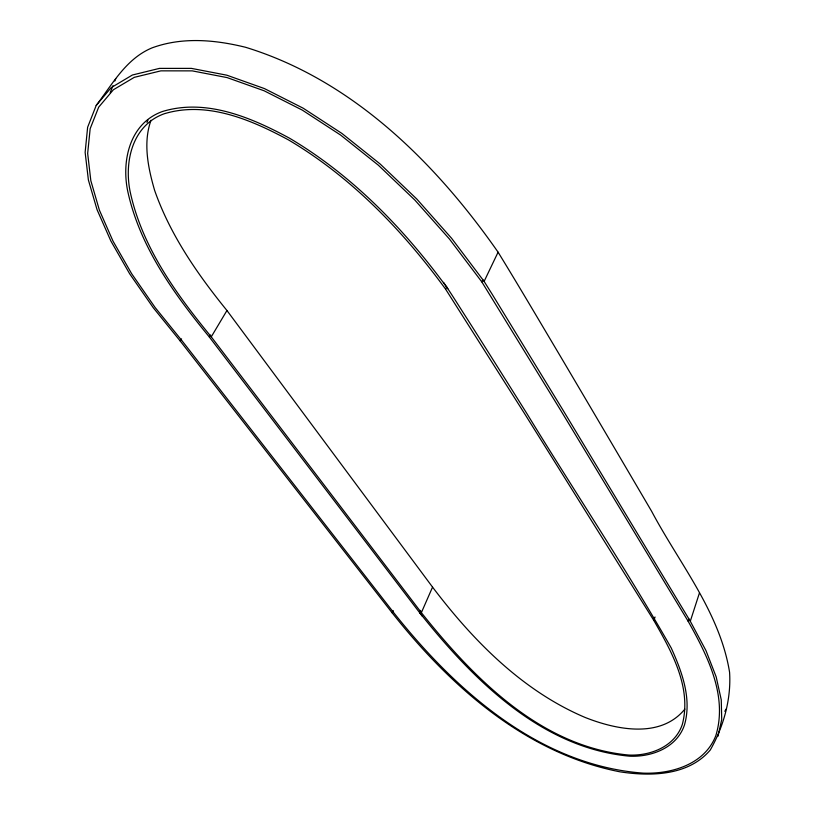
<?xml version="1.0" encoding="UTF-8"?>
<svg xmlns="http://www.w3.org/2000/svg" width="815" height="815" viewBox="0 0 815 815"><rect width="100%" height="100%" fill="white"/><g stroke="black" fill="none" stroke-linecap="round" stroke-linejoin="round"><path stroke-width="1.22" d="M717.944 736.312L721.713 719.625L721.265 699.861L716.181 676.888L705.963 650.574L690.295 621.254L563.053 410.21L492.291 294.429L484.12 281.409L451.622 238.326L416.771 199.003L380.004 163.876L341.923 133.446L303.17 108.191L264.498 88.611L226.845 75.194L191.382 68.379L159.455 68.389L132.376 75.021L111.135 87.684L96.211 105.43L87.623 127.283L85.137 152.364L88.387 179.993L97.046 209.659L110.871 241.006L129.646 273.759L153.251 307.713L180.258 341.047L392.26 612.962C450.084 686.149 525.889 753.529 620.062 771.836C650.981 776.563 688.359 775.788 710.273 750.014C723.537 726.705 731.35 699.117 729.568 672.192C719.808 612.177 679.496 563.766 651.674 511.372C621.264 459.528 590.793 407.714 560.211 355.972C539.611 321.314 519.196 286.544 498.087 252.181C435.577 162.633 352.345 80.002 245.6 47.29C214.916 39.731 182.244 36.767 152.008 47.891C126.03 58.711 112.47 84.118 96.211 105.43M690.295 621.254L699.443 592.953M688.125 621.213L560.74 410.393L481.808 281.878L449.462 239.05L414.804 200.011L378.323 165.18L340.599 135.056L302.294 110.106L264.142 90.791L227.079 77.588L192.228 70.874L160.871 70.854L134.281 77.344L113.387 89.742L98.676 107.162L90.17 128.658L87.663 153.393L90.832 180.696L99.369 210.076L113.04 241.179L131.663 273.718L155.115 307.5L182.051 340.802L393.951 612.951C455.717 690.763 539.632 765.428 643.188 773.129C671.479 774.199 704.771 764.439 715.845 735.599C728.009 695.653 707.206 655.311 688.125 621.213L688.889 618.85M653.854 620.49L524.351 413.276L445.581 289.131C402.814 230.594 351.387 177.161 288.653 139.997C251.305 119.825 207.041 100.703 164.182 113.784C132.254 125.194 123.992 161.91 130.206 191.963C142.126 247.098 176.142 294.001 211.258 336.85L421.365 612.666C473.484 678.1 540.977 746.988 628.895 755.057C650.635 755.984 675.065 746.438 682.379 724.26C691.894 687.422 671.58 651.399 653.854 620.49L655.036 616.996M110.188 92.615L112.969 85.667M114.823 81.031L115.75 78.709M421.365 612.666L432.551 587.116L226.947 310.515C197.413 274.095 170.162 234.863 154.585 190.262C148.106 167.809 142.89 142.971 150.989 120.284M420.652 610.364L419.633 612.686C472.343 678.905 540.875 748.19 629.801 756.198C651.939 757.135 676.929 747.569 684.468 724.963C692.006 698.74 681.972 671.805 671.244 648.007C625.757 568.096 574.524 491.557 526.592 413.093C506.838 381.644 487.115 350.185 467.189 318.848C459.324 306.685 451.755 294.317 443.543 282.377M146.965 122.382L147.933 120.192M392.26 612.962L393.288 610.669M484.12 281.409L498.087 252.181M481.808 281.878L482.888 279.627M445.581 289.131L446.681 286.921M724.82 711.322L726.002 709.172M422.496 616.435L209.414 337.104L210.667 334.996M211.258 336.85L226.947 310.515M180.258 341.047L181.582 338.887M684.855 709.121C660.537 738.93 616.242 729.792 585.099 717.445C522.344 690.814 473.108 640.641 432.551 587.116M209.414 337.104C174.013 293.981 139.803 246.751 127.741 191.26C121.333 160.606 129.809 123.208 162.338 111.543C206.093 98.106 251.346 117.554 289.478 138.173C352.793 175.673 404.709 229.575 447.812 288.693"/></g></svg>
